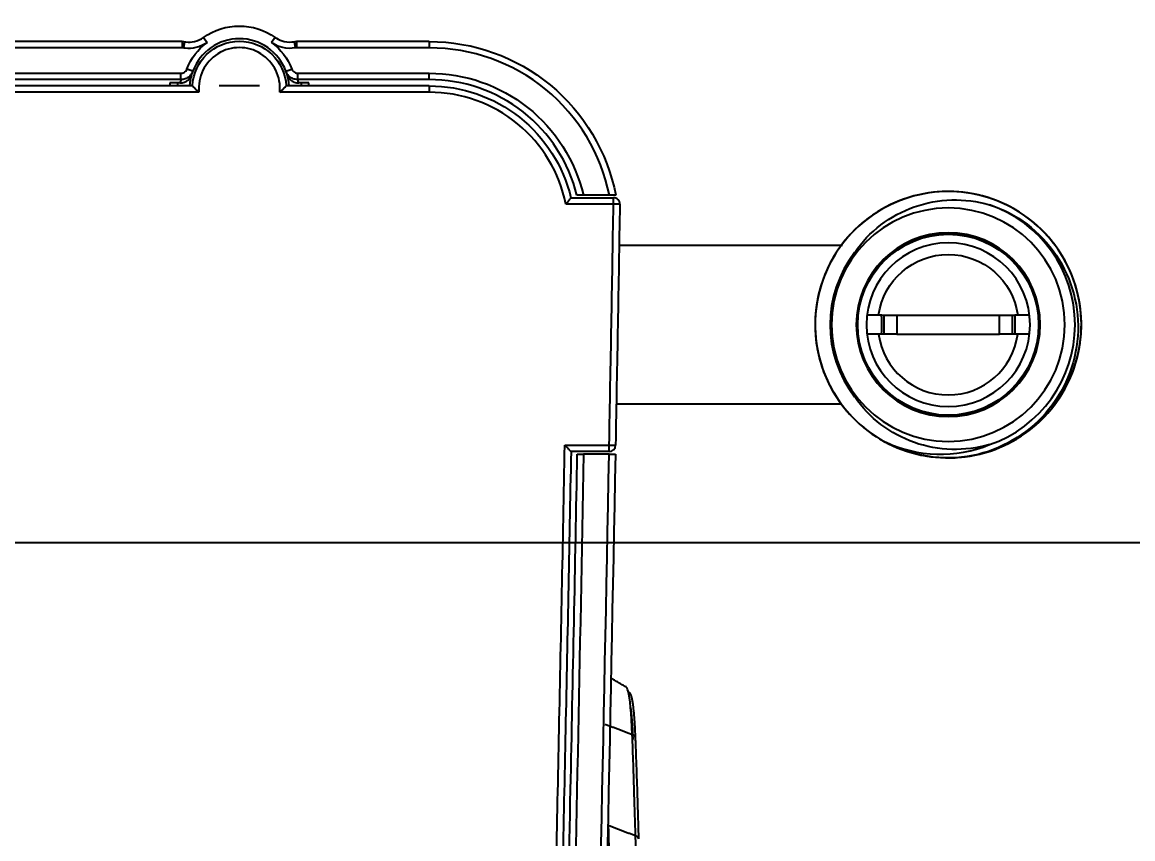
# Model space of a CAD drawing. Header units: millimetres. Extents: x 28 to 2364, y 8 to 1657.
# Drawn here: x 2023.2 to 2110.8, y 1369.4 to 1433.8 of the extents above; entities that cross this region are included whole.
import ezdxf

# ---------------------------------------------------------------- set-up
doc = ezdxf.new("R2010")
doc.units = ezdxf.units.MM
doc.layers.get('0').update_dxf_attribs({"linetype": 'CONTINUOUS'})
doc.layers.get('Defpoints').update_dxf_attribs({"linetype": 'CONTINUOUS'})
doc.layers.add('1', color=7, linetype='CONTINUOUS')
doc.layers.add('1LINE', color=7, linetype='CONTINUOUS')
doc.styles.add('Annotative', font='malgun.ttf')
doc.dimstyles.new('WOO', dxfattribs={"dimtxt": 20, "dimasz": 2, "dimexe": 1.25, "dimexo": 0.3, "dimgap": 1, "dimtad": 1, "dimdec": 1, "dimzin": 1, "dimdsep": 46, "dimtxsty": 'Annotative', "dimcen": 0, "dimclrd": 1, "dimclre": 1, "dimclrt": 2, "dimadec": 0, "dimazin": 0, "dimtfac": 1, "dimtdec": 1, "dimtofl": 0, "dimtmove": 0, "dimatfit": 3, "dimfxl": 0, "dimarcsym": 0})

# ---------------------------------------------------------------- blocks, each defined once
blk = doc.blocks.new('*D26')
at = {"layer": '1LINE', "color": 1, "lineweight": -2}
for p, q in [((1946.211, 1392.737), (2190.785, 1392.737)), ((2189.535, 1390.737), (2189.535, 896.898)), ((1870.711, 894.898), (2190.785, 894.898))]:
    blk.add_line(p, q, dxfattribs=at)
at = {"layer": '1LINE', "color": 1}
for points in [[(2189.202, 1390.737), (2189.868, 1390.737), (2189.535, 1392.737)], [(2189.202, 896.898), (2189.868, 896.898), (2189.535, 894.898)]]:
    blk.add_solid(points, dxfattribs=at)
at = {"layer": 'Defpoints', "color": 0}
for p in [(1945.911, 1392.737, 0), (1870.411, 894.898), (2189.535, 894.898)]:
    blk.add_point(p, dxfattribs=at)
at = {"layer": '1LINE', "color": 2, "insert": (2178.202, 1143.818), "char_height": 20, "attachment_point": 5, "rotation": 90, "style": 'Annotative'}
blk.add_mtext('498', dxfattribs=at)

msp = doc.modelspace()

# ---------------------------------------------------------------- linework, layer by layer
for p, q in [((2069.544, 1420.117), (2067.495, 1420.117)), ((2069.869, 1419.417), (2069.869, 1419.917)), ((2070.369, 1419.409), (2069.869, 1419.417)), ((2069.516, 1399.717), (2067.514, 1399.717)), ((2069.529, 1399.917), (2069.529, 1400.417)), ((2069.529, 1400.417), (2070.029, 1400.408))]:
    msp.add_line(p, q)
for centre, start, end in [((2069.869, 1419.417, 0), 359.01906, 90), ((2069.529, 1400.417, 0), 270, 358.92166)]:
    msp.add_arc(centre, 0.5, start, end)
for points, knots in [([(2070.053, 1420.117), (2070.056, 1420.117), (2070.049, 1420.117), (2070.017, 1420.117), (2069.991, 1420.117), (2069.926, 1420.117), (2069.886, 1420.117), (2069.794, 1420.117), (2069.741, 1420.117), (2069.641, 1420.117), (2069.592, 1420.117), (2069.544, 1420.117)], [0, 0, 0, 0, 0.204126, 0.204126, 0.408162, 0.408162, 0.61362, 0.61362, 0.822611, 0.822611, 1, 1, 1, 1]), ([(2069.529, 1400.417), (2069.588, 1403.587), (2069.647, 1406.757), (2069.76, 1413.09), (2069.815, 1416.254), (2069.869, 1419.417)], [0, 0, 0, 0, 0.500491, 0.500491, 1, 1, 1, 1]), ([(2070.369, 1419.409), (2070.315, 1416.245), (2070.26, 1413.081), (2070.146, 1406.748), (2070.088, 1403.578), (2070.028, 1400.408)], [0, 0, 0, 0, 0.499508, 0.499508, 1, 1, 1, 1]), ([(2069.516, 1399.717), (2069.572, 1399.717), (2069.628, 1399.717), (2069.734, 1399.717), (2069.784, 1399.717), (2069.872, 1399.717), (2069.91, 1399.717), (2069.969, 1399.717), (2069.991, 1399.717), (2070.013, 1399.717), (2070.017, 1399.717), (2070.015, 1399.717)], [0, 0, 0, 0, 0.210748, 0.210748, 0.421496, 0.421496, 0.632228, 0.632228, 0.842924, 0.842924, 1, 1, 1, 1]), ([(2071.346, 1377.618), (2071.282, 1379.291), (2071.167, 1380.489), (2070.963, 1381.222), (2070.906, 1381.333), (2070.846, 1381.367)], [0, 0, 0, 0, 0.743234, 0.743234, 1, 1, 1, 1]), ([(2071.033, 1380.934), (2071.038, 1380.936), (2071.042, 1380.938), (2071.05, 1380.94), (2071.053, 1380.941), (2071.06, 1380.942), (2071.064, 1380.942), (2071.072, 1380.942), (2071.077, 1380.941), (2071.086, 1380.939), (2071.09, 1380.938), (2071.1, 1380.934), (2071.105, 1380.931), (2071.114, 1380.925), (2071.119, 1380.922), (2071.129, 1380.914), (2071.133, 1380.909), (2071.143, 1380.898), (2071.148, 1380.893), (2071.158, 1380.88), (2071.162, 1380.873), (2071.172, 1380.858), (2071.176, 1380.85), (2071.186, 1380.833), (2071.19, 1380.824), (2071.199, 1380.806), (2071.204, 1380.796), (2071.213, 1380.775), (2071.217, 1380.764), (2071.226, 1380.742), (2071.23, 1380.73), (2071.238, 1380.706), (2071.242, 1380.694), (2071.25, 1380.669), (2071.254, 1380.656), (2071.262, 1380.63), (2071.266, 1380.616), (2071.273, 1380.589), (2071.277, 1380.574), (2071.299, 1380.487), (2071.317, 1380.404), (2071.351, 1380.219), (2071.368, 1380.117), (2071.399, 1379.894), (2071.414, 1379.772), (2071.443, 1379.512), (2071.457, 1379.373), (2071.483, 1379.078), (2071.495, 1378.921), (2071.519, 1378.592), (2071.53, 1378.42), (2071.55, 1378.059), (2071.559, 1377.871), (2071.572, 1377.578), (2071.576, 1377.478), (2071.58, 1377.377)], [0, 0, 0, 0, 0.018287, 0.018287, 0.029799, 0.029799, 0.045689, 0.045689, 0.063177, 0.063177, 0.081712, 0.081712, 0.10093, 0.10093, 0.120582, 0.120582, 0.140483, 0.140483, 0.160497, 0.160497, 0.180512, 0.180512, 0.200437, 0.200437, 0.220195, 0.220195, 0.239718, 0.239718, 0.258944, 0.258944, 0.277819, 0.277819, 0.296296, 0.296296, 0.31433, 0.31433, 0.331875, 0.331875, 0.349397, 0.349397, 0.436153, 0.436153, 0.522906, 0.522906, 0.609657, 0.609657, 0.696409, 0.696409, 0.783161, 0.783161, 0.869915, 0.869915, 0.956672, 0.956672, 1, 1, 1, 1]), ([(2071.602, 1369.642), (2071.575, 1370.726), (2071.544, 1371.81), (2071.487, 1373.681), (2071.461, 1374.468), (2071.406, 1376.043), (2071.377, 1376.831), (2071.346, 1377.618)], [0, 0, 0, 0, 0.407597, 0.407597, 0.703798, 0.703798, 1, 1, 1, 1]), ([(2071.582, 1377.323), (2071.586, 1377.221), (2071.59, 1377.12), (2071.61, 1376.612), (2071.625, 1376.206), (2071.7, 1374.176), (2071.753, 1372.552), (2071.813, 1370.416), (2071.827, 1369.904), (2071.84, 1369.392)], [0, 0, 0, 0, 0.038394, 0.038394, 0.191969, 0.191969, 0.806275, 0.806275, 1, 1, 1, 1]), ([(2069.459, 1370.46), (2069.532, 1367.593), (2069.543, 1364.327), (2069.508, 1359.08), (2069.493, 1357.25), (2069.437, 1353.572), (2069.379, 1351.712), (2069.355, 1349.829)], [0, 0, 0, 0, 0.5, 0.5, 0.75, 0.75, 1, 1, 1, 1]), ([(2070.71, 1317.989), (2070.948, 1326.883), (2071.173, 1335.778), (2071.435, 1346.896), (2071.489, 1349.121), (2071.582, 1353.564), (2071.619, 1355.798), (2071.69, 1362.202), (2071.687, 1366.261), (2071.602, 1369.642)], [0, 0, 0, 0, 0.5, 0.5, 0.625, 0.625, 0.75, 0.75, 1, 1, 1, 1])]:
    msp.add_open_spline(points, degree=3, knots=knots)
for points, degree in [([(2070.86, 1381.36), (2069.652, 1382.056)], 1), ([(2071.193, 1379.821), (2071.28, 1379.211), (2071.348, 1378.319), (2071.392, 1377.228)], 3), ([(2069.207, 1378.431), (2071.346, 1377.618)], 1), ([(2071.346, 1377.618), (2071.477, 1377.568), (2071.567, 1377.476), (2071.58, 1377.377)], 3), ([(2071.58, 1377.377), (2071.581, 1377.359), (2071.582, 1377.341), (2071.582, 1377.323)], 3), ([(2069.459, 1370.46), (2071.602, 1369.642)], 1), ([(2071.602, 1369.642), (2071.737, 1369.591), (2071.829, 1369.494), (2071.84, 1369.392)], 3)]:
    msp.add_open_spline(points, degree=degree)
at = {"layer": '1', "color": 7, "linetype": 'Continuous'}
for p, q in [((2087.936, 1416.167), (2070.313, 1416.167)), ((2091.018, 1410.667), (2089.862, 1410.667)), ((2091.018, 1410.618), (2091.018, 1410.667)), ((2091.018, 1410.667), (2091.226, 1410.667)), ((2091.226, 1410.667), (2092.225, 1410.667)), ((2092.225, 1410.667), (2100.311, 1410.667)), ((2100.311, 1410.667), (2101.31, 1410.667)), ((2101.31, 1410.667), (2101.518, 1410.667)), ((2102.674, 1410.667), (2101.518, 1410.667)), ((2101.518, 1410.667), (2101.518, 1410.618)), ((2091.018, 1409.167), (2089.862, 1409.167)), ((2091.018, 1409.167), (2091.018, 1409.216)), ((2091.226, 1409.167), (2091.018, 1409.167)), ((2092.225, 1409.167), (2091.226, 1409.167)), ((2092.225, 1409.167), (2100.311, 1409.167)), ((2101.31, 1409.167), (2100.311, 1409.167)), ((2101.518, 1409.167), (2101.31, 1409.167)), ((2101.518, 1409.216), (2101.518, 1409.167)), ((2102.674, 1409.167), (2101.518, 1409.167)), ((2070.089, 1403.667), (2087.877, 1403.667))]:
    msp.add_line(p, q, dxfattribs=at)
at = {"layer": '1', "color": 8, "linetype": 'Continuous'}
for p, q in [((2091.226, 1409.167), (2091.226, 1410.667)), ((2092.225, 1410.667), (2092.225, 1409.167)), ((2100.311, 1409.167), (2100.311, 1410.667)), ((2101.31, 1410.667), (2101.31, 1409.167))]:
    msp.add_line(p, q, dxfattribs=at)
at = {"layer": '1', "color": 7, "linetype": 'Continuous', "extrusion": (6.12303e-17, -3.74928e-33, -1)}
for radius in [9.2, 7.25]:
    msp.add_circle((-2096.268, 1409.917), radius, dxfattribs=at)
at = {"layer": '1', "color": 8, "linetype": 'Continuous', "extrusion": (0, 0, -1)}
msp.add_circle((-2096.268, 1409.917), 7.23, dxfattribs=at)
at = {"layer": '1', "color": 7, "linetype": 'Continuous'}
msp.add_circle((2096.268, 1409.917), 7.13, dxfattribs=at)
at = {"layer": '1', "color": 7, "linetype": 'Continuous', "extrusion": (0, 0, -1)}
msp.add_circle((-2096.268, 1409.917), 6.45, dxfattribs=at)
at = {"layer": '1', "color": 7, "linetype": 'Continuous'}
for radius, start, end in [(10, 288.96387, 71.02256), (9.316, 142.38547, 217.61453), (5.54, 187.78074, 352.21926)]:
    msp.add_arc((2096.268, 1409.917), radius, start, end, dxfattribs=at)
at = {"layer": '1', "color": 7, "linetype": 'Continuous', "extrusion": (6.12303e-17, -3.74928e-33, -1)}
msp.add_arc((-2096.268, 1409.917), 5.54, 7.78074, 172.21926, dxfattribs=at)
at = {"layer": '1', "color": 7, "linetype": 'Continuous', "extrusion": (0, 0, -1)}
msp.add_arc((-2096.268, 1409.917), 10.5, 259.32209, 298.55191, dxfattribs=at)
at = {"layer": '1', "color": 7, "linetype": 'Continuous'}
for centre, major_axis in [((2090.795, 1409.917), (0, -5.123)), ((2101.741, 1409.917), (0, 5.123))]:
    msp.add_ellipse(centre, major_axis=major_axis, ratio=0.043894, start_param=1.433522, end_param=1.708071, dxfattribs=at)
for points, knots in [([(2101.111, 1400.607), (2101.969, 1401.053), (2102.765, 1401.613), (2104.976, 1403.693), (2106.059, 1405.587), (2106.971, 1409.662), (2106.806, 1411.811), (2105.273, 1415.71), (2103.917, 1417.404), (2100.489, 1419.754), (2098.395, 1420.407), (2094.246, 1420.428), (2092.151, 1419.799), (2088.69, 1417.478), (2087.327, 1415.809), (2085.748, 1411.914), (2085.565, 1409.763), (2086.433, 1405.693), (2087.5, 1403.78), (2090.492, 1400.907), (2092.448, 1399.918), (2096.549, 1399.217), (2098.694, 1399.488), (2102.518, 1401.223), (2104.13, 1402.652), (2106.31, 1406.207), (2106.852, 1408.324), (2106.663, 1412.469), (2105.924, 1414.535), (2103.438, 1417.864), (2101.688, 1419.151), (2097.732, 1420.523), (2095.578, 1420.601), (2091.541, 1419.523), (2089.696, 1418.365), (2086.976, 1415.228), (2086.088, 1413.221), (2085.596, 1409.099), (2085.981, 1406.953), (2087.898, 1403.242), (2089.402, 1401.7), (2091.25, 1400.694)], [0, 0, 0, 0, 0.023761, 0.023761, 0.075142, 0.075142, 0.126523, 0.126523, 0.177904, 0.177904, 0.229285, 0.229285, 0.280666, 0.280666, 0.332047, 0.332047, 0.383428, 0.383428, 0.434809, 0.434809, 0.48619, 0.48619, 0.537571, 0.537571, 0.588952, 0.588952, 0.640333, 0.640333, 0.691714, 0.691714, 0.743095, 0.743095, 0.794476, 0.794476, 0.845857, 0.845857, 0.897238, 0.897238, 0.948619, 0.948619, 1, 1, 1, 1]), ([(2088.008, 1403.435), (2089.307, 1401.78), (2091.079, 1400.555), (2095.045, 1399.283), (2097.233, 1399.258), (2101.214, 1400.426), (2103.045, 1401.632), (2105.691, 1404.84), (2106.524, 1406.839), (2106.919, 1411.015), (2106.481, 1413.126), (2104.479, 1416.786), (2102.913, 1418.308), (2099.222, 1420.205), (2097.062, 1420.591), (2092.939, 1420.09), (2090.95, 1419.209), (2087.795, 1416.462), (2086.656, 1414.632), (2085.583, 1410.59), (2085.671, 1408.416), (2086.809, 1405.156), (2087.533, 1403.941), (2088.455, 1402.909)], [0, 0, 0, 0, 0.093783, 0.093783, 0.187567, 0.187567, 0.28135, 0.28135, 0.375133, 0.375133, 0.468916, 0.468916, 0.5627, 0.5627, 0.656483, 0.656483, 0.750266, 0.750266, 0.844049, 0.844049, 0.937833, 0.937833, 1, 1, 1, 1]), ([(2088.889, 1415.603), (2090.021, 1417.283), (2091.687, 1418.525), (2095.499, 1419.879), (2097.573, 1419.93), (2099.52, 1419.374)], [0, 0, 0, 0, 0.5, 0.5, 1, 1, 1, 1]), ([(2099.52, 1419.374), (2101.673, 1418.677), (2103.53, 1417.276), (2106.04, 1413.52), (2106.643, 1411.268), (2106.326, 1406.77), (2105.421, 1404.614), (2102.453, 1401.233), (2100.428, 1400.062), (2098.214, 1399.599)], [0, 0, 0, 0, 0.25, 0.25, 0.5, 0.5, 0.75, 0.75, 1, 1, 1, 1]), ([(2099.518, 1400.46), (2097.571, 1399.905), (2095.493, 1399.96), (2091.714, 1401.298), (2090.022, 1402.551), (2088.889, 1404.232)], [0, 0, 0, 0, 0.5, 0.5, 1, 1, 1, 1])]:
    msp.add_open_spline(points, degree=3, knots=knots, dxfattribs=at)
for points in [[(2087.198, 1404.685), (2087.438, 1404.251), (2087.708, 1403.833), (2088.008, 1403.435)], [(2091.25, 1400.694), (2093.833, 1399.466), (2096.871, 1399.376), (2099.518, 1400.46)]]:
    msp.add_open_spline(points, degree=3, dxfattribs=at)
at = {"layer": '1LINE'}
for p, q in [((2035.86, 1432.241), (2035.86, 1431.741)), ((2036.032, 1432.227), (2035.946, 1431.734)), ((2037.533, 1432.564), (2037.822, 1432.156)), ((2043.186, 1432.564), (2042.897, 1432.156)), ((2044.687, 1432.227), (2044.774, 1431.734)), ((2044.86, 1432.241), (2044.86, 1431.741)), ((2055.341, 1432.241), (2055.341, 1431.741)), ((2035.756, 1429.24), (2035.756, 1429.74)), ((2036.696, 1429.898), (2036.226, 1430.069)), ((2044.023, 1429.898), (2044.493, 1430.069)), ((2044.963, 1429.24), (2044.963, 1429.74)), ((2055.338, 1429.24), (2055.338, 1429.74)), ((2055.336, 1428.739), (2055.336, 1428.239)), ((2066.513, 1419.917), (2069.869, 1419.917)), ((2069.869, 1419.417), (2066.111, 1419.417)), ((2066.026, 1400.417), (2069.529, 1400.417)), ((2069.529, 1399.917), (2066.517, 1399.917))]:
    msp.add_line(p, q, dxfattribs=at)
at = {"layer": '1LINE', "extrusion": (-1.0676e-27, -5.81175e-12, -1)}
for radius, start, end in [(4.9, 54.77691, 125.22309), (4.4, 20.04142, 54.77691), (4.4, 125.22309, 159.95858)]:
    msp.add_arc((-2040.36, 1428.561, 0), radius, start, end, dxfattribs=at)
at = {"layer": '1LINE', "extrusion": (0, 0, -1)}
for radius, start, end in [(3.7, 2.75342, 177.24658), (3.9, 2.60995, 16.47877), (3.9, 163.52123, 177.30689)]:
    msp.add_arc((-2040.36, 1428.561, 0), radius, start, end, dxfattribs=at)
at = {"layer": '1LINE'}
for radius, start, end in [(3.9, 20.04142, 159.95858), (3.2, 354.22015, 185.77985), (5.5, 175.53931, 178.18127), (4.9, 174.99179, 177.9548), (4.9, 2.08075, 5.00821), (5.5, 1.85123, 4.46069)]:
    msp.add_arc((2040.36, 1428.561, 0), radius, start, end, dxfattribs=at)
for points, degree in [([(2035.86, 1432.241), (1992.073, 1432.241)], 1), ([(2035.86, 1432.241), (2035.917, 1432.241), (2035.975, 1432.236), (2036.032, 1432.226)], 3), ([(2044.687, 1432.226), (2044.744, 1432.236), (2044.802, 1432.241), (2044.86, 1432.241)], 3), ([(2055.341, 1432.241), (2044.86, 1432.241)], 1), ([(2035.946, 1431.734), (2035.917, 1431.739), (2035.888, 1431.741), (2035.86, 1431.741)], 3), ([(2044.86, 1431.741), (2044.831, 1431.741), (2044.802, 1431.739), (2044.774, 1431.734)], 3), ([(2036.664, 1428.739), (1991.512, 1428.739)], 1), ([(2035.478, 1428.989), (2035.278, 1428.989), (2035.077, 1428.989), (2034.876, 1428.989)], 3), ([(2035.67, 1428.982), (2035.606, 1428.984), (2035.542, 1428.986), (2035.478, 1428.989)], 3), ([(2038.768, 1428.759), (2039.829, 1428.759), (2040.89, 1428.759), (2041.951, 1428.759)], 3), ([(2055.336, 1428.739), (2044.055, 1428.739)], 1), ([(2045.241, 1428.989), (2045.177, 1428.986), (2045.113, 1428.984), (2045.049, 1428.982)], 3), ([(2045.843, 1428.989), (2045.642, 1428.989), (2045.442, 1428.989), (2045.241, 1428.989)], 3), ([(2066.23, 1268.796), (2067.599, 1312.429), (2068.691, 1356.07), (2069.516, 1399.717)], 3), ([(2067.514, 1399.717), (2067.218, 1384.001), (2066.886, 1368.285), (2066.519, 1352.569)], 3), ([(2070.015, 1399.717), (2069.191, 1356.065), (2068.099, 1312.419), (2066.73, 1268.78)], 3)]:
    msp.add_open_spline(points, degree=degree, dxfattribs=at)
for points, knots in [([(2037.822, 1432.156), (2037.555, 1431.967), (2037.244, 1431.829), (2036.652, 1431.696), (2036.363, 1431.681), (2036.038, 1431.719), (2035.992, 1431.726), (2035.946, 1431.734)], [0, 0, 0, 0, 0.501431, 0.501431, 0.929463, 0.929463, 1, 1, 1, 1]), ([(2036.032, 1432.226), (2036.069, 1432.22), (2036.106, 1432.214), (2036.366, 1432.184), (2036.597, 1432.196), (2037.071, 1432.303), (2037.32, 1432.413), (2037.533, 1432.564)], [0, 0, 0, 0, 0.070521, 0.070521, 0.498517, 0.498517, 1, 1, 1, 1]), ([(2044.774, 1431.734), (2044.452, 1431.678), (2044.112, 1431.686), (2043.52, 1431.819), (2043.254, 1431.928), (2042.976, 1432.102), (2042.936, 1432.128), (2042.897, 1432.156)], [0, 0, 0, 0, 0.501057, 0.501057, 0.928559, 0.928559, 1, 1, 1, 1]), ([(2043.186, 1432.564), (2043.217, 1432.542), (2043.248, 1432.521), (2043.471, 1432.382), (2043.684, 1432.294), (2044.158, 1432.188), (2044.43, 1432.181), (2044.687, 1432.226)], [0, 0, 0, 0, 0.071453, 0.071453, 0.498997, 0.498997, 1, 1, 1, 1]), ([(2055.341, 1432.241), (2058.815, 1432.241), (2062.192, 1431.028), (2067.544, 1426.623), (2069.39, 1423.527), (2070.053, 1420.117)], [0, 0, 0, 0, 0.5, 0.5, 1, 1, 1, 1]), ([(2035.86, 1431.741), (2035.526, 1431.741), (2035.193, 1431.741), (2033.526, 1431.741), (2032.193, 1431.741), (2025.526, 1431.741), (2020.193, 1431.741), (2007.264, 1431.741), (1999.668, 1431.741), (1992.073, 1431.741)], [0, 0, 0, 0, 0.022838, 0.022838, 0.11419, 0.11419, 0.479598, 0.479598, 1, 1, 1, 1]), ([(2055.341, 1431.741), (2055.008, 1431.741), (2054.674, 1431.741), (2053.008, 1431.741), (2051.674, 1431.741), (2048.514, 1431.741), (2046.687, 1431.741), (2044.86, 1431.741)], [0, 0, 0, 0, 0.095408, 0.095408, 0.477039, 0.477039, 1, 1, 1, 1]), ([(2069.544, 1420.117), (2068.883, 1423.395), (2067.102, 1426.352), (2061.935, 1430.58), (2058.685, 1431.741), (2055.341, 1431.741)], [0, 0, 0, 0, 0.5, 0.5, 1, 1, 1, 1]), ([(1992.038, 1429.74), (1992.371, 1429.74), (1992.705, 1429.74), (1994.371, 1429.74), (1995.705, 1429.74), (2002.371, 1429.74), (2007.705, 1429.74), (2020.611, 1429.74), (2028.183, 1429.74), (2035.756, 1429.74)], [0, 0, 0, 0, 0.022874, 0.022874, 0.114369, 0.114369, 0.480351, 0.480351, 1, 1, 1, 1]), ([(2035.67, 1428.982), (2035.789, 1428.977), (2035.91, 1428.994), (2036.121, 1429.069), (2036.214, 1429.119), (2036.362, 1429.238), (2036.422, 1429.299), (2036.515, 1429.428), (2036.553, 1429.493), (2036.596, 1429.596), (2036.609, 1429.631), (2036.62, 1429.667)], [0, 0, 0, 0, 0.33006, 0.33006, 0.591253, 0.591253, 0.779308, 0.779308, 0.927414, 0.927414, 1, 1, 1, 1]), ([(2035.756, 1429.74), (2035.812, 1429.74), (2035.869, 1429.75), (2035.974, 1429.787), (2036.025, 1429.815), (2036.112, 1429.885), (2036.15, 1429.928), (2036.199, 1430.005), (2036.214, 1430.036), (2036.226, 1430.069)], [0, 0, 0, 0, 0.276376, 0.276376, 0.552741, 0.552741, 0.82927, 0.82927, 1, 1, 1, 1]), ([(2036.696, 1429.898), (2036.672, 1429.832), (2036.641, 1429.769), (2036.545, 1429.615), (2036.468, 1429.529), (2036.293, 1429.389), (2036.193, 1429.334), (2035.981, 1429.26), (2035.868, 1429.24), (2035.756, 1429.24)], [0, 0, 0, 0, 0.170691, 0.170691, 0.447181, 0.447181, 0.723558, 0.723558, 1, 1, 1, 1]), ([(2036.62, 1429.667), (2036.632, 1429.708), (2036.644, 1429.749), (2036.67, 1429.825), (2036.683, 1429.861), (2036.696, 1429.898)], [0, 0, 0, 0, 0.528778, 0.528778, 1, 1, 1, 1]), ([(2044.963, 1429.24), (2044.894, 1429.24), (2044.824, 1429.248), (2044.647, 1429.285), (2044.539, 1429.327), (2044.348, 1429.444), (2044.261, 1429.519), (2044.119, 1429.692), (2044.062, 1429.792), (2044.023, 1429.898)], [0, 0, 0, 0, 0.1698, 0.1698, 0.446514, 0.446514, 0.723278, 0.723278, 1, 1, 1, 1]), ([(2044.023, 1429.898), (2044.037, 1429.861), (2044.049, 1429.825), (2044.075, 1429.749), (2044.087, 1429.708), (2044.099, 1429.667)], [0, 0, 0, 0, 0.471222, 0.471222, 1, 1, 1, 1]), ([(2044.099, 1429.667), (2044.123, 1429.589), (2044.156, 1429.512), (2044.236, 1429.377), (2044.283, 1429.317), (2044.408, 1429.189), (2044.491, 1429.13), (2044.699, 1429.022), (2044.83, 1428.989), (2044.989, 1428.981), (2045.019, 1428.98), (2045.049, 1428.982)], [0, 0, 0, 0, 0.160863, 0.160863, 0.319917, 0.319917, 0.561325, 0.561325, 0.917465, 0.917465, 1, 1, 1, 1]), ([(2044.493, 1430.069), (2044.512, 1430.016), (2044.541, 1429.966), (2044.612, 1429.88), (2044.655, 1429.842), (2044.751, 1429.784), (2044.805, 1429.762), (2044.894, 1429.744), (2044.928, 1429.74), (2044.963, 1429.74)], [0, 0, 0, 0, 0.27678, 0.27678, 0.553566, 0.553566, 0.830247, 0.830247, 1, 1, 1, 1]), ([(2044.963, 1429.74), (2045.296, 1429.74), (2045.63, 1429.74), (2047.296, 1429.74), (2048.63, 1429.74), (2051.755, 1429.74), (2053.546, 1429.74), (2055.338, 1429.74)], [0, 0, 0, 0, 0.096386, 0.096386, 0.481929, 0.481929, 1, 1, 1, 1]), ([(2055.338, 1429.74), (2058.152, 1429.74), (2060.885, 1428.79), (2065.295, 1425.301), (2066.85, 1422.857), (2067.495, 1420.117)], [0, 0, 0, 0, 0.5, 0.5, 1, 1, 1, 1]), ([(2035.756, 1429.24), (2035.423, 1429.24), (2035.089, 1429.24), (2033.423, 1429.24), (2032.089, 1429.24), (2025.423, 1429.24), (2020.089, 1429.24), (2007.183, 1429.24), (1999.611, 1429.24), (1992.038, 1429.24)], [0, 0, 0, 0, 0.022874, 0.022874, 0.114369, 0.114369, 0.480351, 0.480351, 1, 1, 1, 1]), ([(2035.756, 1429.24), (2035.74, 1429.195), (2035.724, 1429.15), (2035.695, 1429.064), (2035.682, 1429.023), (2035.67, 1428.982)], [0, 0, 0, 0, 0.523781, 0.523781, 1, 1, 1, 1]), ([(2036.664, 1428.739), (2036.664, 1428.738), (2036.67, 1428.732), (2036.692, 1428.71), (2036.708, 1428.693), (2036.754, 1428.646), (2036.787, 1428.612), (2036.873, 1428.525), (2036.931, 1428.468), (2037.049, 1428.356), (2037.11, 1428.298), (2037.174, 1428.241), (2037.175, 1428.24), (2037.176, 1428.239)], [0, 0, 0, 0, 0.134746, 0.134746, 0.274215, 0.274215, 0.466332, 0.466332, 0.732814, 0.732814, 0.99531, 0.99531, 1, 1, 1, 1]), ([(2043.543, 1428.239), (2043.544, 1428.24), (2043.545, 1428.241), (2043.609, 1428.298), (2043.67, 1428.356), (2043.788, 1428.468), (2043.846, 1428.525), (2043.932, 1428.612), (2043.965, 1428.646), (2044.011, 1428.693), (2044.027, 1428.71), (2044.049, 1428.733), (2044.055, 1428.739), (2044.055, 1428.739)], [0, 0, 0, 0, 0.004666, 0.004666, 0.265819, 0.265819, 0.530939, 0.530939, 0.722073, 0.722073, 0.860828, 0.860828, 1, 1, 1, 1]), ([(2045.049, 1428.982), (2045.037, 1429.023), (2045.024, 1429.064), (2044.995, 1429.15), (2044.98, 1429.195), (2044.963, 1429.24)], [0, 0, 0, 0, 0.476219, 0.476219, 1, 1, 1, 1]), ([(2055.338, 1429.24), (2055.005, 1429.24), (2054.671, 1429.24), (2053.005, 1429.24), (2051.671, 1429.24), (2048.546, 1429.24), (2046.755, 1429.24), (2044.963, 1429.24)], [0, 0, 0, 0, 0.096386, 0.096386, 0.481929, 0.481929, 1, 1, 1, 1]), ([(2055.336, 1428.739), (2057.916, 1428.738), (2060.422, 1427.87), (2064.471, 1424.681), (2065.914, 1422.427), (2066.513, 1419.917)], [0, 0, 0, 0, 0.5, 0.5, 1, 1, 1, 1]), ([(2066.981, 1420.117), (2066.342, 1422.718), (2064.845, 1425.034), (2060.638, 1428.334), (2058.016, 1429.241), (2055.338, 1429.24)], [0, 0, 0, 0, 0.5, 0.5, 1, 1, 1, 1]), ([(2037.176, 1428.239), (2036.842, 1428.239), (2036.509, 1428.239), (2034.842, 1428.239), (2033.509, 1428.239), (2026.842, 1428.239), (2021.509, 1428.239), (2011.088, 1428.239), (2005.999, 1428.239), (2000.578, 1428.239), (2000.244, 1428.239), (1998.578, 1428.239), (1997.244, 1428.239), (1995.761, 1428.239), (1995.611, 1428.239), (1994.145, 1428.239), (1992.828, 1428.239), (1991.512, 1428.239)], [0, 0, 0, 0, 0.021899, 0.021899, 0.109495, 0.109495, 0.459879, 0.459879, 0.794161, 0.794161, 0.81606, 0.81606, 0.903656, 0.903656, 0.913511, 0.913511, 1, 1, 1, 1]), ([(2055.336, 1428.239), (2055.003, 1428.239), (2054.669, 1428.239), (2053.003, 1428.239), (2051.669, 1428.239), (2048.072, 1428.239), (2045.807, 1428.239), (2043.543, 1428.239)], [0, 0, 0, 0, 0.084799, 0.084799, 0.423993, 0.423993, 1, 1, 1, 1]), ([(2066.111, 1419.417), (2065.611, 1421.905), (2064.259, 1424.149), (2060.34, 1427.357), (2057.873, 1428.239), (2055.336, 1428.239)], [0, 0, 0, 0, 0.5, 0.5, 1, 1, 1, 1]), ([(2066.111, 1419.417), (2066.112, 1419.419), (2066.113, 1419.42), (2066.163, 1419.481), (2066.213, 1419.542), (2066.304, 1419.655), (2066.348, 1419.709), (2066.412, 1419.789), (2066.435, 1419.818), (2066.473, 1419.866), (2066.488, 1419.885), (2066.508, 1419.91), (2066.513, 1419.917), (2066.513, 1419.917)], [0, 0, 0, 0, 0.005041, 0.005041, 0.264615, 0.264615, 0.516071, 0.516071, 0.684922, 0.684922, 0.842245, 0.842245, 1, 1, 1, 1]), ([(2067.495, 1420.117), (2067.436, 1420.117), (2067.377, 1420.117), (2067.266, 1420.117), (2067.213, 1420.117), (2067.122, 1420.117), (2067.082, 1420.117), (2067.023, 1420.117), (2067.002, 1420.117), (2066.986, 1420.117), (2066.983, 1420.117), (2066.981, 1420.117)], [0, 0, 0, 0, 0.228972, 0.228972, 0.458107, 0.458107, 0.684481, 0.684481, 0.904676, 0.904676, 1, 1, 1, 1]), ([(2065.076, 1355.075), (2065.247, 1362.471), (2065.41, 1369.867), (2065.728, 1384.981), (2065.881, 1392.699), (2066.026, 1400.417)], [0, 0, 0, 0, 0.489356, 0.489356, 1, 1, 1, 1]), ([(2066.517, 1399.917), (2066.374, 1392.362), (2066.224, 1384.807), (2065.91, 1369.856), (2065.747, 1362.459), (2065.576, 1355.063)], [0, 0, 0, 0, 0.505292, 0.505292, 1, 1, 1, 1]), ([(2066.012, 1352.279), (2066.02, 1352.613), (2066.027, 1352.946), (2066.066, 1354.612), (2066.097, 1355.945), (2066.25, 1362.61), (2066.368, 1367.942), (2066.67, 1382.088), (2066.848, 1390.903), (2067.014, 1399.717)], [0, 0, 0, 0, 0.021074, 0.021074, 0.105376, 0.105376, 0.442583, 0.442583, 1, 1, 1, 1]), ([(2066.026, 1400.417), (2066.027, 1400.416), (2066.028, 1400.415), (2066.083, 1400.359), (2066.137, 1400.304), (2066.248, 1400.192), (2066.305, 1400.134), (2066.392, 1400.045), (2066.426, 1400.01), (2066.472, 1399.963), (2066.489, 1399.946), (2066.511, 1399.924), (2066.517, 1399.917), (2066.517, 1399.917)], [0, 0, 0, 0, 0.004731, 0.004731, 0.247966, 0.247966, 0.520677, 0.520677, 0.718287, 0.718287, 0.85875, 0.85875, 1, 1, 1, 1]), ([(2067.014, 1399.717), (2067.016, 1399.717), (2067.028, 1399.717), (2067.068, 1399.717), (2067.097, 1399.717), (2067.17, 1399.717), (2067.214, 1399.717), (2067.311, 1399.717), (2067.365, 1399.717), (2067.451, 1399.717), (2067.483, 1399.717), (2067.514, 1399.717)], [0, 0, 0, 0, 0.219307, 0.219307, 0.438612, 0.438612, 0.657937, 0.657937, 0.877299, 0.877299, 1, 1, 1, 1])]:
    msp.add_open_spline(points, degree=3, knots=knots, dxfattribs=at)

# ---------------------------------------------------------------- dimensions: what is measured, and where the dimension line sits
dim = msp.add_linear_dim(base=(2189.535, 894.898), p1=(1945.911, 1392.737, 0), p2=(1870.411, 894.898), angle=90, dimstyle='WOO', override={"dimdec": 0}, dxfattribs=at)
dim.commit()
dim.dimension.update_dxf_attribs({"geometry": '*D26', "text_midpoint": (2189.535, 1143.818), "dimtype": 160})

doc.saveas('drawing.dxf')
